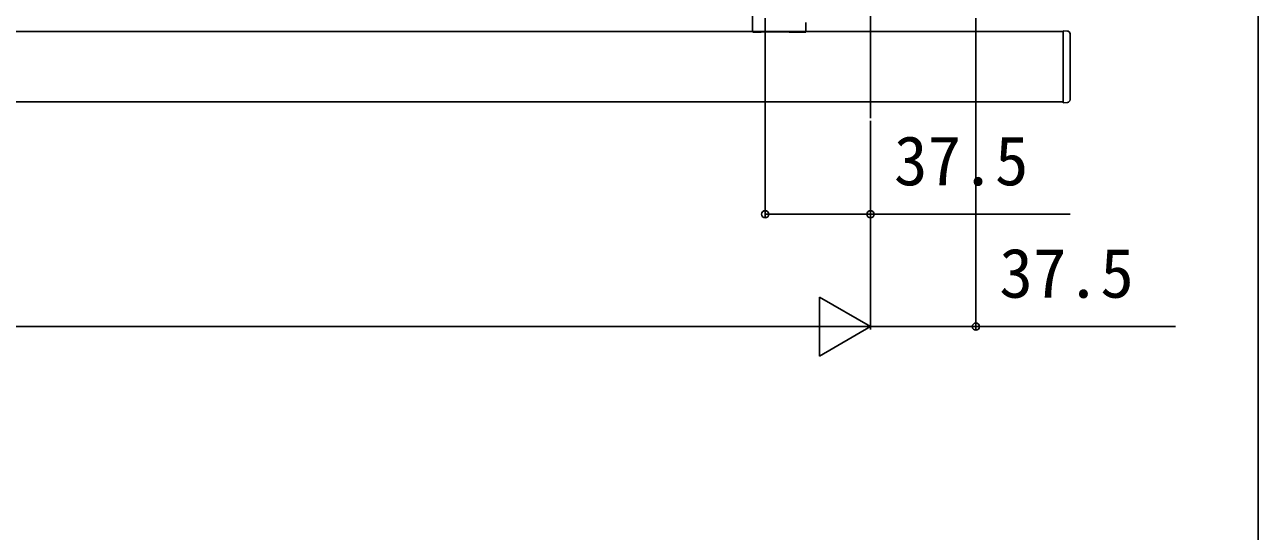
# Model space of a CAD drawing. Units: millimetres, scale not verified. Extents: x -1050 to 1050, y -1570 to 1562.
# Drawn here: x 611 to 1050, y 392.1 to 572.5 of the extents above; entities that cross this region are included whole.
import ezdxf
from ezdxf.enums import TextEntityAlignment as Align

# ---------------------------------------------------------------- set-up
doc = ezdxf.new("R2010")
doc.units = ezdxf.units.MM
doc.header["$LTSCALE"] = 8
for name, color, linetype in [('0-3_YKK_12', 2, 'Continuous'), ('0-4_YKK_13', 4, 'Continuous'), ('0-5_YKK_D', 6, 'Continuous'), ('0-6_YKK_ZWAK', 7, 'Continuous')]:
    doc.layers.add(name, color=color, linetype=linetype)
doc.styles.add('ＭＳ ゴシック', font='')
doc.styles.get('ＭＳ ゴシック').set_extended_font_data('MS Gothic')

msp = doc.modelspace()

# ---------------------------------------------------------------- linework, layer by layer
at = {"layer": '0-3_YKK_12'}
for p, q in [((912, 1350), (912, 539.25)), ((980.5, 570), (177, 570)), ((980.5, 545), (980.5, 570)), ((177, 545), (980.5, 545))]:
    msp.add_line(p, q, dxfattribs=at)
at = {"layer": '0-4_YKK_13'}
for p, q in [((870, 576), (870, 570.099)), ((889, 569.861), (889, 573.3)), ((870.299, 569.8), (873.1, 569.8)), ((873.109, 569.861), (873.1, 569.8)), ((873.609, 569.892), (882.591, 569.892)), ((883.091, 569.861), (883.1, 569.8)), ((883.1, 569.8), (888.5, 569.8)), ((888.5, 569.8), (888.5, 569.831)), ((980.5, 570.3), (980.5, 544.7)), ((982.061, 570.205), (980.5, 570.3)), ((983, 568.907), (983, 569.206)), ((983, 546.093), (983, 568.907)), ((980.5, 544.7), (982.061, 544.795)), ((983, 545.794), (983, 546.093))]:
    msp.add_line(p, q, dxfattribs=at)
for centre, start, end in [((982, 569.206), 0, 86.5), ((982, 545.794), 273.5, 0)]:
    msp.add_arc(centre, 1, start, end, dxfattribs=at)
for centre, major_axis, ratio, start_param, end_param in [((870.301, 570.101), (0.213, 0.213), 0.99628, 2.358058, 3.9251274), ((873.609, 569.861), (0.5, 0), 0.061163, 1.5707963, 3.132866), ((882.591, 569.861), (0.5, 0), 0.061163, 0.0087266, 1.5707963), ((889, 569.831), (0.5, 0), 0.061163, 1.5707963, 3.1415927)]:
    msp.add_ellipse(centre, major_axis=major_axis, ratio=ratio, start_param=start_param, end_param=end_param, dxfattribs=at)
at = {"layer": '0-5_YKK_D'}
for p, q in [((874.5, 574.8), (874.5, 504)), ((949.5, 574.8), (949.5, 464)), ((912, 538.25), (912, 464)), ((912, 538.25), (912, 504)), ((912, 538.25), (912, 464)), ((912, 465), (893.813, 475.5)), ((893.813, 475.5), (893.813, 454.5)), ((-432, 465), (891, 465)), ((912, 465), (875.627, 465)), ((912, 465), (893.813, 454.5))]:
    msp.add_line(p, q, dxfattribs=at)
for points in [[(874.5, 505), (912, 505), (983.009, 505)], [(912, 465), (949.5, 465), (1020.509, 465)]]:
    msp.add_lwpolyline(points, dxfattribs=at)
for centre in [(874.5, 505), (912, 505), (949.5, 465)]:
    msp.add_circle(centre, 1.275, dxfattribs=at)
at = {"layer": '0-6_YKK_ZWAK'}
msp.add_lwpolyline([(-1050, -1570), (1050, -1570), (1050, 1490)], dxfattribs=at)

# ---------------------------------------------------------------- texts
at = {"layer": '0-5_YKK_D', "style": 'ＭＳ ゴシック'}
for p in [(920.327, 510), (957.827, 470)]:
    msp.add_text('37.5', height=17.6, dxfattribs=at).set_placement(p, align=Align.BOTTOM_LEFT)

doc.saveas('drawing.dxf')
